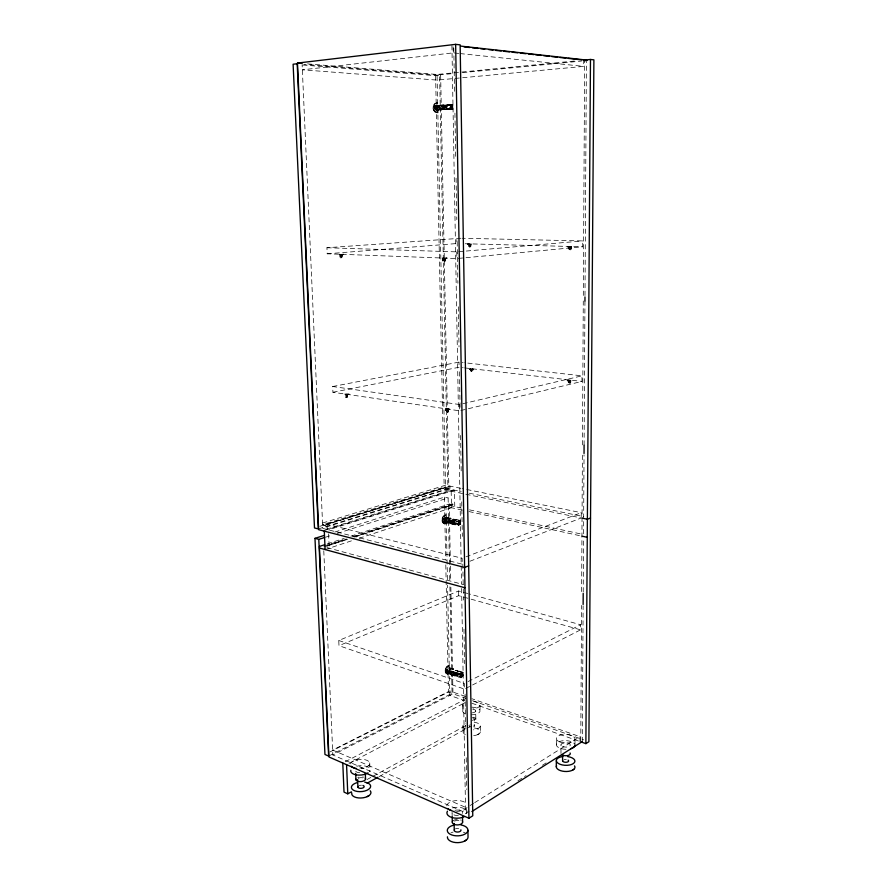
<?xml version="1.0" encoding="UTF-8"?>
<svg xmlns="http://www.w3.org/2000/svg" width="887" height="887" viewBox="0 0 887 887"><rect width="100%" height="100%" fill="white"/><g stroke="black" fill="none" stroke-linecap="round" stroke-linejoin="round"><path stroke-width="0.67" stroke-dasharray="4.43 3.33" d="M556.337 744.836L556.349 738.66M560.983 753.462L560.994 744.88M570.818 380.623L568.112 380.312L568.112 381.732A1.663 1.342 77.2 0 0 570.807 382.053L570.818 380.623L567.78 380.867L567.126 380.168L568.356 379.847L568.345 381.676A1.663 1.342 77.2 0 0 571.051 381.987L571.051 380.157L567.081 380.235M569.875 246.985L567.447 246.575L568.744 246.431L568.744 248.349A1.73 1.397 87.6 0 0 571.516 248.427L571.516 246.497L567.447 246.575M569.155 380.767L567.868 380.922M568.245 247.24L569.099 246.952M569.343 380.933L568.013 380.578M568.534 247.041L571.272 246.952L571.272 248.449A1.73 1.397 87.6 0 1 568.5 248.371L568.5 246.885L567.436 247.007M574.976 745.013L575.009 738.827M579.976 741.543L579.998 736.687L471.884 698.712M465.664 688.489L580.586 629.837L580.619 624.758L469.201 593.924M581.24 516.644L581.262 512.675L462.16 488.571M460.885 410.493L581.961 381.41L581.994 375.833L464.455 362.728M460.963 238.248L326.937 247.739L327.192 253.782L456.849 258.549L582.715 246.786L582.737 240.92L462.349 238.27M458.723 53.431L453.224 52.865L302.356 69.807L437.169 80.107L583.701 66.381L583.746 60.116M580.774 741.033L581.55 605.422M581.628 591.585L582.404 454.599M582.46 444.908L583.28 300.992M583.313 295.46L584.655 60.216M582.316 741.576L583.125 605.821M583.214 591.973L583.524 539.34M583.557 533.797L584.034 454.831M584.089 445.141L584.954 301.07M584.988 295.537L586.396 61.436M341.772 256.387C339.322 255.8 342.393 256.975 341.495 257.042M347.194 396.201C344.444 395.569 347.97 396.511 346.928 396.788M444.819 260.49L444.62 259.381L443.589 259.514M444.975 260.479C441.582 260.523 445.64 259.647 444.642 260.922M447.979 411.113C444.775 410.426 448.866 411.424 447.647 411.745M437.923 110.188L447.658 109.134L434.741 109.744L434.652 105.786L453.035 104.533L434.419 105.498L434.519 110.021L437.923 110.188L437.978 112.815C433.222 113.525 431.259 106.13 434.885 103.591C438.721 100.663 437.535 107.604 439.065 105.608M437.978 112.815C433.222 112.682 432.047 104.666 436.526 103.092L435.827 103.147M470.21 245.322L469.101 245.588L469.511 245M469.312 246.076L469.389 245.122M442.968 522.942L444.387 523.507C439.741 522.576 442.169 514.482 446.239 514.948L446.283 517.221L443.156 518.274L443.234 522.155L458.213 525.581L460.519 524.339L447.137 521.578L447.514 521.002L448.29 521.966L447.536 522.643L447.115 520.968L448.489 521.412L447.913 522.62M443.622 523.097C441.161 520.58 443.101 515.879 446.239 514.948M446.627 672.546L449.764 674.253L461.14 677.457L463.214 675.839L450.208 671.869L463.225 676.071L460.996 677.801L448.013 674.042L446.427 672.867L446.349 669.219L449.587 667.678L458.235 671.381L449.587 667.9L446.56 669.341L446.627 672.546L449.587 671.104C451.383 670.627 447.425 677.091 445.219 672.135C444.709 669.862 445.873 667.501 447.591 666.037C449.454 662.644 450.818 675.439 446.904 673.765M446.793 673.699C442.946 671.847 449.687 662.212 449.376 667.756M570.43 248.216L569.077 248.305L569.387 247.795M570.43 248.659L569.942 247.606M569.82 381.399L570.119 381.865L568.877 381.421M568.811 381.61L569.277 382.652M453.9 521.878L453.601 523.153L454.976 523.563L454.089 521.944L453.268 523.263L454.964 523.663L454.344 521.855L453.434 522.221L453.445 523.208L454.964 523.663M456.495 674.098C457.304 678.433 458.568 672.069 456.228 674.597L457.204 675.772C459.067 675.861 456.384 672.612 456.051 674.685L456.971 675.883L457.847 675.617L457.47 674.253L456.506 674.009M472.882 369.314L470.52 369.036L470.542 370.378A1.552 1.175 78.7 0 0 472.904 370.644L472.882 369.314L469.423 369.003L471.607 369.325M471.352 369.624L470.066 369.569L471.607 369.524M443.644 259.691L443.622 260.878L444.653 261.055M470.232 246.12L469.988 245.023M447.558 408.962L449.099 409.051M569.92 382.397L569.676 381.255M349.012 393.939L344.855 394.005L344.932 395.924A1.752 1.186 78 0 0 346.196 397.587A1.752 1.186 78 0 0 347.338 396.278L347.26 394.36L349.012 393.939L347.593 394.726L347.649 396.212A1.752 1.186 78 0 1 346.507 397.531A1.752 1.186 78 0 1 345.243 395.857L345.176 394.371L349.057 394.283M465.331 734.514A8.67 3.969 -0.7 0 1 463.092 731.653L463.48 730.655A8.67 3.969 -0.7 0 1 465.897 728.903M434.419 105.498L440.906 106.085L452.858 105.087L452.88 108.569L451.638 108.657L451.472 105.243L449.365 105.132L449.432 108.547L451.538 108.657M340.697 255.611C339.765 256.565 342.46 256.565 341.406 255.656M341.462 256.92L341.584 256.066M452.902 108.524L449.432 108.547M346.152 395.347C345.187 396.223 347.992 396.301 346.85 395.502M346.895 396.7L347.183 395.99M444.908 260.711L444.298 261.166M470.132 246.287L469.101 245.788L470.132 246.398M447.636 411.657L447.613 410.359M569.155 247.983L569.576 247.595M569.576 249.247C572.082 248.992 567.913 247.817 569.698 249.236M568.755 381.443L569.631 381.122M567.081 380.634L568.112 380.312M446.616 107.804L446.937 106.207L445.618 105.886L445.274 107.471L447.103 107.626L446.438 105.708L445.451 106.34L445.474 107.482L447.103 107.626M450.208 672.091L450.563 671.404M453.379 669.02L452.159 668.698L449.022 670.217L449.077 672.967L452.215 671.437C455.763 671.88 448.279 672.612 455.896 673.532L457.348 673.521M452.503 669.23L453.379 668.787L452.159 668.465L448.811 670.084L451.516 671.06L451.572 673.81L460.874 676.504L462.537 675.218L456.949 673.721M453.368 668.876L452.769 669.097M462.959 672.612L462.393 673.444C461.484 680.362 464.699 673.366 462.393 672.191C459.156 673.022 464.688 681.848 462.692 672.279M348.314 394.338L346.651 394.527M346.606 394.349L348.225 394.593M446.937 257.929L445.196 258.117L445.241 260.301A1.962 1.452 84.8 0 1 442.358 260.19L442.314 258.017L446.926 257.895L445.529 258.572L445.562 260.268A1.962 1.452 84.8 0 1 442.68 260.157L442.646 258.472C451.904 258.771 441.327 258.172 445.252 258.483M446.15 258.394L444.564 258.383L446.948 258.405M447.137 521.578L447.514 521.002L446.571 520.791L443.445 521.844L443.367 518.452L447.436 517.609L446.283 517.221M454.521 523.895L454.82 522.631L453.59 521.988L453.29 523.263L454.621 523.862M471.418 369.812L471.729 371.276L471.884 369.912M447.414 520.869L447.148 521.966L448.223 522.51M471.906 371.232C472.704 370.001 470.055 371.065 471.762 371.287M447.059 517.698C464.422 521.489 452.315 520.059 447.436 517.376M449.487 518.407L450.408 518.252L445.895 519.139L445.961 522.044L458.102 524.505L459.821 523.574L452.991 522.654M446.915 410.06L446.46 411.069L447.303 411.812M459.887 524.483L459.721 523.385L457.115 524.095L457.06 521.168L459.876 520.481L459.843 524.494L457.115 524.095M449.875 409.118L448.5 409.539L448.534 411.147A1.885 1.386 76.7 0 1 445.729 410.725L445.695 409.129L449.864 408.574L445.374 408.741L445.418 410.803A1.885 1.386 76.7 0 0 448.223 411.213L448.19 409.151L449.864 408.663M343.657 254.602L339.366 254.236L339.444 256.254A1.818 1.242 83.9 0 0 340.741 257.862L341.063 257.84A1.818 1.242 83.9 0 0 342.238 256.321L342.171 254.746L343.613 254.547L339.71 254.658L339.765 256.221A1.818 1.242 83.9 0 0 341.063 257.84M343.668 254.125L341.839 254.325L341.916 256.343A1.818 1.242 83.9 0 1 340.741 257.862M569.155 382.685L569.931 382.519M453.434 671.758L448.877 673.288L460.741 676.848L462.548 675.451L456.96 673.954M447.015 673.067L446.937 669.408L448.212 670.55L461.074 674.22L463.158 672.612L457.614 670.982L459.666 671.448L458.224 671.149M455.851 672.346L460.83 673.743L462.482 672.235L460.675 673.621L460.741 676.848M469.423 369.325L470.52 369.036M469.411 368.948L470.764 368.604L470.786 370.322A1.552 1.175 78.7 0 0 473.148 370.6L473.126 368.881L470.243 369.28M450.984 674.109C452.015 671.071 448.013 673.876 451.283 673.965C452.592 671.404 448.223 672.967 451.283 673.965M456.805 673.865L456.206 675.173L457.504 675.861M448.855 672.978C443.81 675.074 444.975 666.492 448.711 665.749M469.101 811.561L465.62 813.767L461.539 585.376M517.964 780.704L526.102 775.56M542.389 765.281L547.046 762.343M470.043 805.551L473.558 803.356M474.722 802.624L579.998 736.687M340.663 255.478L341.284 255.401M477.572 734.647L479.024 733.826L477.971 734.414M379.115 776.613L465.875 728.926M467.083 728.271L470.698 726.276M366.93 779.584L371.753 776.957M372.95 776.291L465.797 725.566M445.961 522.044L449.199 520.935C450.496 521.179 451.184 521.911 449.21 521.179L445.762 522.365L457.947 524.827L459.821 523.818L454.809 522.709M443.445 521.844L458.357 525.259L460.519 524.095L447.137 521.334M443.156 518.274L458.291 521.833L460.453 520.669C448.257 518.973 465.121 519.793 457.892 521.412L457.947 524.827M469.389 245L469.966 244.923M349.012 763.397L465.365 702.46A8.715 3.803 -0.7 0 0 464.821 707.782M345.231 761.745L465.331 699.222M328.622 756.079L452.06 693.324L449.842 583.236M323.777 550.805L332.869 754.97L452.98 693.8L466.052 698.413M329.886 751.965L448.445 692.06L452.06 693.324M468.059 681.593L580.619 624.758M447.514 521.246C444.853 519.771 447.824 525.015 444.62 523.474L445.762 523.197L445.584 514.804M461.794 674.996L461.739 672.246L459.865 673.166L459.921 675.927L462.127 674.963L463.047 675.717M453.246 672.989C455.663 672.457 455.741 676.626 453.279 674.83L453.246 672.989L454.987 673.355M454.211 672.512C456.639 671.781 456.727 676.36 454.244 674.353L454.211 672.512L455.94 672.889M453.279 674.83L455.031 675.195M454.244 674.353L455.973 674.73M457.359 673.754L452.237 672.357M455.098 670.528L457.293 670.55M456.439 670.262L455.84 670.783M446.427 672.867L449.454 671.404M346.118 395.258L347.105 395.657M346.407 395.158L345.841 395.946L346.629 396.855M467.881 593.558L458.59 590.986L338.767 640.492L338.989 645.681L458.679 595.687L580.586 629.837M342.049 254.658L341.173 254.636L342.959 254.813L339.71 254.658M342.959 254.591L341.207 254.613M341.207 254.868L342.748 254.624L342.049 254.891M439.065 106.285L438.267 107.338L439.431 108.292L440.262 107.238L439.065 106.285L439.808 107.726L438.699 107.848L439.398 106.296M446.438 105.708L445.618 106.34L445.995 107.892M447.081 409.994C446.604 411.679 447.902 409.827 447.613 410.16M469.944 561.238L581.24 517.975L445.607 490.056L437.058 74.464L575.519 60.926M466.008 556.814L581.262 512.675M446.205 107.992L447.248 106.784L446.693 105.819M454.477 522.399L449.21 521.434M451.882 523.507L452.037 521.489L450.23 521.234L450.274 523.197L451.882 523.507L452.037 521.489M452.847 523.175L453.013 521.157L451.228 520.902L451.272 522.842L452.847 523.175L453.013 521.157M450.274 523.197L452.071 523.441M451.272 522.842L453.046 523.108M443.234 522.155L446.361 521.09M452.159 519.316L454.421 519.239M453.545 519.039L452.924 519.494M451.228 520.902L451.483 522.776M449.776 518.23L450.396 518.008L445.684 518.962L448.467 519.715L448.534 522.643M325.119 549.563L352.616 540.46M359.168 538.287L454.765 506.665L454.454 490.167L328.245 529.916M323.844 546.093L346.13 538.786M352.682 536.646L453.601 503.583M327.336 545.438L346.994 538.986M353.547 536.846L449.232 505.457L462.826 508.406M324.088 546.935L347.682 539.185M354.235 537.034L453.069 504.692L354.789 536.979M327.27 546.015L348.236 539.13M327.27 543.875L344.311 538.309M350.864 536.169L449.199 504.049L452.525 504.758M325.385 537.256L331.982 535.138M337.26 533.442L448.123 497.917L449.82 581.861M334.787 532.045L444.387 497.13L448.123 497.917M323.167 530.87L453.346 489.934M448.944 490.744L326.161 529.273L325.684 525.847L322.613 524.616L445.54 486.63M318.311 528.929L447.935 488.56L439.619 75.295L304.041 64.296M326.072 527.055L448.9 488.737M445.607 490.056L448.9 489.025L461.196 491.542M319.797 526.313L444.187 487.795L447.935 488.56M324.864 525.182L447.758 487.085M467.46 243.98L471.263 243.914L471.285 245.71A1.608 1.22 85.9 0 1 468.868 245.644L468.846 243.847L467.46 243.98L468.602 244.269L468.624 245.666A1.619 1.22 85.9 0 0 471.03 245.732L471.008 244.324L468.17 244.402L471.008 244.324M568.999 382.585L568.789 381.92M569.997 382.097L568.678 381.942M569.288 381.088L569.798 381.222M459.422 404.516L459.533 410.814L332.924 392.265L332.692 386.521L459.422 404.516L581.994 375.833M332.924 392.265L459.078 367.262L463.18 367.739M332.692 386.521L458.989 362.118L463.092 362.572M469.7 244.546L467.471 244.402M447.558 409.184L449.099 409.284M448.789 409.195L447.259 409.295L448.944 409.395M469.633 244.38L468.314 244.357M452.791 105.121L439.897 105.398L439.985 109.367L434.741 109.744M434.519 110.021L453.113 109.09L447.669 109.411M346.972 394.438L348.103 394.416L346.961 394.227M452.558 108.624L452.17 105.021M341.44 255.489L340.397 256.01L341.196 257.152M469.533 244.934L470.243 245.145M452.226 672.124L453.357 671.714M442.325 109.666L440.972 109.356L453.113 108.802L437.446 109.301L437.369 105.897L447.58 104.866M442.325 109.389L441.648 109.633L442.469 109.245M437.047 112.893L436.847 103.036L437.546 102.981M445.984 258.682L444.243 258.682L446.15 258.638M569.155 380.978L567.868 380.723M307.578 63.886L440.639 74.763L454.321 73.421M462.537 72.623L581.573 61.037M302.7 64.995L435.606 75.694L439.619 75.295M453.789 521.922L454.942 522.277M569.077 248.305L569.532 249.147M444.819 260.124L443.411 260.068L444.099 259.248M442.646 258.472L444.564 258.328M571.272 246.952L568.401 247.185M326.937 247.739L456.738 251.875L464.954 251.165M466.318 251.043L582.737 240.92M461.872 673.843L462.393 673.444M327.192 253.782L456.905 243.537L456.838 239.501M437.069 103.08L437.768 103.025M434.885 103.591L435.584 103.535M434.087 104.333L434.785 104.278M433.477 105.32L434.175 105.265M433.111 106.495L433.81 106.44M433 107.77L433.699 107.715M442.014 105.974C444.764 104.489 444.864 109.389 442.059 108.247L442.014 105.974L445.008 105.919L445.052 108.192C441.593 110.132 443.788 102.704 443.367 108.314M433.166 109.057L433.865 109.012M439.985 109.367L448.434 108.879M433.588 110.265L434.286 110.221M434.231 111.319L434.929 111.274M435.062 112.15L435.772 112.095M436.027 112.682L436.726 112.627M442.059 108.247L445.052 108.192M438.178 109.389L450.751 108.591L450.685 104.588L438.1 105.42L438.145 110.188M468.391 244.546L469.567 244.38M442.203 109.4L437.446 109.301M459.122 521.634L459.654 521.345M440.906 106.085L442.258 105.996L441.26 105.697M470.897 369.469L471.529 369.391L470.199 369.491M569.565 247.029L568.478 247.185M450.607 521.756L449.764 521.556M346.252 395.192L346.872 395.314M445.263 258.716L445.817 258.45M451.583 105.243L452.425 105.22L440.129 105.697L440.207 109.101M452.193 108.646L452.126 105.231M456.694 673.92L457.814 674.353M569.099 247.163L569.864 247.196M438.056 105.963L434.652 105.786M459.654 523.385L459.599 520.458M462.327 672.191L462.382 674.952M452.359 104.965L451.583 104.965L451.638 108.657M465.198 243.748L582.715 246.786M456.849 519.616L454.754 519.793L460.453 520.425L458.135 521.667L444.775 519.095L444.864 522.986M437.224 109.567L440.983 109.755M437.369 105.897L441.271 105.985M445.008 105.919L444.83 108.181M450.685 104.588L453.035 104.81L448.378 105.475M460.098 53.575L583.701 66.381M464.544 367.894L581.961 381.41M443.733 523.352L445.263 523.629M345.176 394.371L348.003 394.648M445.695 409.129L448.789 409.428M451.849 521.556L450.23 521.234M452.924 520.525L458.047 521.567L458.213 525.581M460.808 488.305L445.507 485.211L322.535 523.031L462.16 558.289L462.271 564.221L322.779 528.408L302.134 64.818M469.278 493.194L583.79 516.622M453.113 520.691L448.257 519.549L448.323 522.953M469.545 509.859L582.338 534.273M462.249 510.092L445.95 506.532L447.536 583.746M468.968 511.555L580.541 535.848M445.374 514.837L446.028 514.981M444.442 515.303L445.097 515.447M443.578 516.012L444.232 516.167M442.835 516.944L443.489 517.088M457.06 521.168L458.28 521.445M442.28 518.019L442.935 518.163M443.367 518.452L444.021 518.596L444.088 521.988M441.937 519.161L442.591 519.316M441.837 520.303L442.491 520.458M441.981 521.368L442.635 521.512M442.369 522.266L443.023 522.41M445.551 523.297L446.416 523.352M446.483 108.003L445.274 107.471L445.274 106.329L447.081 106.008M326.97 547.589L463.679 584.666M471.862 369.79L471.03 370.267L472.106 370.212M456.04 672.468L451.317 670.927L451.383 674.142M448.5 665.472L449.332 665.616M447.591 666.037L448.234 666.248M446.76 666.847L447.392 667.057M458.934 671.049L463.158 672.39L460.93 674.098L447.935 670.372L448.013 674.042M446.039 667.833L446.682 668.044M459.865 673.166L461.063 673.566L461.927 676.604L459.921 675.927M445.496 668.931L446.139 669.142M446.349 669.219L447.192 669.563L447.259 672.756M445.174 670.062L445.806 670.284M445.074 671.16L445.706 671.37M449.077 672.967L451.572 673.81M445.219 672.135L445.851 672.346M448.667 673.444L449.299 673.665M445.584 672.934L446.216 673.144M447.758 673.754L448.39 673.965M338.767 640.492L464.344 683.467L464.444 689.11L338.989 645.681M465.376 696.428L449.742 690.94L332.647 750.058L466.529 807.747L466.629 813.124L332.869 754.97M472.583 700.719L583.668 739.869M465.453 700.941L449.831 695.408L447.569 585.121M471.862 703.214L579.399 741.332M446.161 673.488L447.536 673.976M342.959 254.813L341.539 254.58M444.287 259.292L444.808 259.991M444.11 261.133L443.567 260.301M341.04 257.119L340.575 256.465M447.115 411.756L446.604 411.036M346.329 396.7L346.008 396.023M327.325 529.572L327.059 524.173L449.975 486.109L450.075 490.977M328.6 533.786L329.232 548.199M369.735 762.853L369.968 769.229M446.494 517.165L446.66 523.042M449.587 667.678L449.764 674.253M452.182 816.705L452.093 812.658A5.189 2.728 -1.2 0 0 452.193 813.368M436.459 105.542L436.537 109.511M445.063 519.294L445.141 522.698M448.212 670.55L448.279 673.754M435.606 75.694L444.187 487.795M444.387 497.13L445.684 559.342M445.795 564.864L448.445 692.06M436.149 105.254L436.249 109.788M435.351 105.741L435.428 109.7M435.062 105.442L435.162 109.977M443.755 518.407L443.844 522.299M446.915 105.52L449.166 104.821M446.981 108.924L449.254 109.367M445.618 105.675L444.952 105.631M445.684 109.068L445.008 109.034M455.741 672.989L455.774 674.83M443.744 105.852L443.788 108.136M454.809 673.455L454.843 675.295M451.173 491.198L451.494 507.741M454.41 672.413L454.443 674.253M442.402 105.852L442.291 108.258M450.352 521.124L450.496 523.119M453.457 672.889L453.49 674.719M440.639 74.763L448.9 489.025M449.199 504.049L450.751 581.628M450.862 587.172L452.98 693.8M453.789 48.098L454.587 93.756M454.931 113.115L455.707 157.387M456.062 178.132L456.794 219.632M457.182 241.763L457.903 283.263M458.324 306.78L459.022 346.895M459.455 371.797L460.142 410.526M460.575 435.428L461.251 474.168M461.739 501.831L462.338 536.413M462.826 564.077L463.236 587.593M463.258 588.979L463.457 600.044M463.968 629.094L464.566 663.676M465.11 694.111L465.686 727.307M466.218 757.742L466.773 789.563M458.989 362.118L459.034 364.69M453.124 46.878L453.224 52.865M456.738 251.875L456.849 258.549M451.915 45.547L461.173 564.62M461.196 565.995L461.517 583.99M460.242 520.747L460.286 523.962M459.943 520.503L459.965 524.439M452.292 104.899L452.37 108.89M462.582 705.076L462.681 710.897M462.959 725.899L463.058 731.686M459.089 520.481L459.178 524.572M458.989 520.503L459.045 523.43M458.291 521.833L458.357 525.259M461.074 674.22L461.14 677.457M450.507 104.289L450.596 108.868M460.83 673.743L460.996 677.801M450.252 104.699L450.33 108.702M458.59 590.986L458.679 595.687M472.682 709.134A4.346 1.918 -0.7 0 1 475.72 711.019L475.842 719.113M472.35 717.86A2.827 1.264 -0.7 0 1 474.323 719.102L474.434 725.998M479.978 705.209L480.055 711.041M474.223 722.229A8.682 3.936 -0.7 0 1 480.277 726.098L480.366 731.842M565.95 749.315A9.336 4.346 2 0 1 556.404 745.246A9.336 4.346 2 0 1 563.677 740.656A9.336 4.346 2 0 1 574.554 743.894M564.021 759.56A3.027 1.452 2.1 0 1 566.294 759.449M467.028 807.447A10.378 5.4 -1.2 0 1 456.517 811.361M446.771 805.784A10.378 5.4 -1.2 0 1 454.998 800.717A10.378 5.4 -1.2 0 1 466.351 803.345M454.953 810.33A5.189 2.728 -1.2 0 1 460.641 810.618A5.189 2.728 -1.2 0 1 462.205 813.501M458.313 815.386A5.189 2.728 -1.2 0 1 452.636 814.022M454.643 821.24A3.36 1.796 -1.2 0 1 458.069 820.408A3.36 1.796 -1.2 0 1 460.741 821.75M453.135 820.73A5.178 2.761 -1.2 0 1 461.295 820.287M455.375 828.913A3.36 1.807 -1.2 0 1 458.657 828.502M450.918 832.904A10.311 5.632 -1.2 0 1 453.146 832.05M463.38 832.194A10.311 5.632 -1.2 0 1 465.42 833.104M452.647 807.957A10.367 5.444 -1.2 0 1 467.394 811.45M350.553 763.862A9.69 4.646 -4 0 1 360.654 759.327A9.69 4.646 -4 0 1 369.801 763.319A9.69 4.646 -4 0 1 361.331 768.552M359.712 772.721A4.845 2.339 -4.1 0 1 355.598 770.293M359.8 768.064A4.845 2.339 -4.1 0 1 365.178 770.404M358.259 778.409A3.138 1.541 -4.1 0 1 363.637 778.476M359.146 785.638A3.138 1.563 -4.2 0 1 361.464 785.206M357.827 777.489A4.834 2.373 -4.1 0 1 358.925 777.123M362.606 776.934A4.834 2.373 -4.1 0 1 363.681 777.178M356.785 766.224A9.679 4.69 -4.1 0 1 367.24 766.712A9.679 4.69 -4.1 0 1 369.325 771.69M473.691 725.1A2.816 1.275 -0.7 0 1 473.525 726.908M470.099 727.074A2.816 1.275 -0.7 0 1 469.112 726.597M468.924 725.621A2.816 1.275 -0.7 0 1 470.321 724.856M474.323 719.102A2.827 1.264 -0.7 0 1 472.106 720.299M472.815 717.206A4.346 1.94 -0.7 0 1 475.831 718.869A4.346 1.94 -0.7 0 1 473.503 720.787M475.72 711.019A4.346 1.918 -0.7 0 1 472.305 712.838M471.773 707.161A8.704 3.836 -0.7 0 1 480.067 711.086A8.704 3.836 -0.7 0 1 470.964 714.833M464.921 713.647A8.704 3.836 -0.7 0 1 465.531 708.214M473.902 701.517A8.715 3.803 -0.7 0 1 479.978 705.243A8.715 3.803 -0.7 0 1 473.148 708.857M474.323 727.961A8.67 3.969 -0.7 0 1 479.069 733.837M477.672 734.624A8.67 3.969 -0.7 0 1 473.669 735.633M480.277 726.098A8.682 3.936 -0.7 0 1 473.481 729.835M465.187 728.715A8.682 3.936 -0.7 0 1 465.797 723.149M562.491 746.444A4.668 2.173 2 0 0 570.208 745.535A4.668 2.173 2 0 0 564.265 742.818A4.668 2.173 2 0 0 562.491 746.444M559.364 741.787A9.347 4.302 1.9 0 0 574.798 739.946A9.347 4.302 1.9 0 0 562.868 734.591A9.347 4.302 1.9 0 0 559.364 741.787"/><path stroke-width="1.33" d="M572.791 769.983L573.811 769.317L572.403 770.238A9.269 4.49 2.1 0 1 562.314 771.125A9.269 4.49 2.1 0 1 556.293 766.867L556.326 760.736M562.591 760.802L562.602 754.704M583.136 604.446L583.202 593.359M584.045 453.445L584.089 445.141M584.954 301.07L584.976 296.923M580.697 741.798L585.875 743.639L590.476 59.462L583.635 60.128M556.326 766.867L556.581 765.703M370.189 790.76A9.635 4.845 -4.2 0 1 368.937 795.672L367.606 796.382M464.633 841.087L466.396 839.934L465.121 840.765M324.642 544.729L319.398 546.447L328.944 756.966L468.935 818.235L472.771 815.796L460.142 44.849L455.641 44.35L297.489 63.066L318.644 529.694L464.622 567.458L468.669 565.873M585.875 743.639L588.89 741.709L593.891 59.839L590.476 59.462M471.862 811.516L582.316 741.576M367.107 796.67L368.903 795.661M342.781 763.02L344.012 792.102L347.782 793.832L351.396 791.847M367.063 783.243L377.906 777.278M590.531 518.008L587.382 519.239L581.994 518.13M318.788 539.363L328.622 756.079L324.952 754.471L314.974 538.354L318.788 539.363L324.065 537.677M314.974 538.354L324.221 535.404M584.655 60.216L586.396 60.05L460.575 46.091M584.311 60.771L587.05 60.504M297.489 63.066L302.079 63.432M464.101 46.9L469.7 47.521M472.35 47.809L477.849 48.419M480.599 48.718L484.757 49.184M488.859 49.628L492.984 50.082M495.7 50.393L501.233 51.002M503.916 51.291L509.482 51.912M512.121 52.2L517.731 52.821M520.336 53.109L525.98 53.73M528.541 54.018L534.018 54.617M535.615 54.794L541.114 55.404M543.598 55.681L549.363 56.313M551.803 56.591L557.613 57.234M560.019 57.5L565.862 58.143M568.223 58.398L581.916 59.917M581.894 536.147L587.272 537.311M319.475 548.022L464.976 587.771M324.298 531.158L325.119 549.563M346.562 764.683L347.782 793.832M357.627 779.584L357.927 787.146M355.687 773.442L355.942 779.784M365.322 773.586L365.522 778.653M454.122 823.469L454.255 830.177M452.182 816.705L452.292 822.105M455.641 44.35L468.935 818.235M467.926 830.376L468.037 837.117A10.311 5.632 -1.2 0 1 466.44 839.945M462.515 816.849L462.615 822.249M568.168 760.137A3.027 1.452 2.1 0 1 566.117 762.277A3.027 1.452 2.1 0 1 562.668 760.425M570.075 752.985A4.657 2.206 2 0 1 567.569 755.58A4.657 2.206 2 0 1 561.682 754.582M574.987 745.013A9.336 4.346 2 0 1 570.607 748.783M574.51 765.891A9.291 4.502 2.1 0 1 573.856 769.328M567.713 756.589A9.302 4.457 2.1 0 1 573.412 763.53A9.302 4.457 2.1 0 1 558.167 763.33A9.302 4.457 2.1 0 1 562.946 756.522M460.896 829.811A3.36 1.807 -1.2 0 1 457.426 832.05A3.36 1.807 -1.2 0 1 454.421 829.711M462.504 821.528A5.178 2.761 -1.2 0 1 457.182 824.943A5.178 2.761 -1.2 0 1 452.536 821.395M464.211 816.716A10.367 5.444 -1.2 0 1 451.583 817.415A10.367 5.444 -1.2 0 1 447.436 811.184M460.83 824.932A10.334 5.577 -1.2 0 1 466.252 833.215A10.334 5.577 -1.2 0 1 449.886 834.09A10.334 5.577 -1.2 0 1 453.002 825.353M464.633 841.076A10.289 5.61 -1.2 0 1 453.235 842.162A10.289 5.61 -1.2 0 1 447.425 836.818M451.405 810.541A10.378 5.4 -1.2 0 1 447.846 808.5M362.949 785.438A3.138 1.563 -4.2 0 1 363.659 787.479A3.138 1.563 -4.2 0 1 359.568 788.244A3.138 1.563 -4.2 0 1 358.148 786.337M365.189 778.076A4.834 2.373 -4.1 0 1 361.353 781.558A4.834 2.373 -4.1 0 1 355.953 779.163M368.061 772.832A9.679 4.69 -4.1 0 1 356.652 774.928A9.679 4.69 -4.1 0 1 350.82 770.249M367.229 796.637A9.635 4.845 -4.2 0 1 356.474 797.59A9.635 4.845 -4.2 0 1 351.795 792.956M364.757 782.168A9.646 4.801 -4.2 0 1 368.626 789.352A9.646 4.801 -4.2 0 1 353.336 790.14A9.646 4.801 -4.2 0 1 357.439 782.545M356.341 768.486A9.69 4.646 -4 0 1 351.152 766.224M297.189 63.742L293.109 64.23L314.497 527.953L318.311 528.929L297.189 63.742"/></g></svg>
